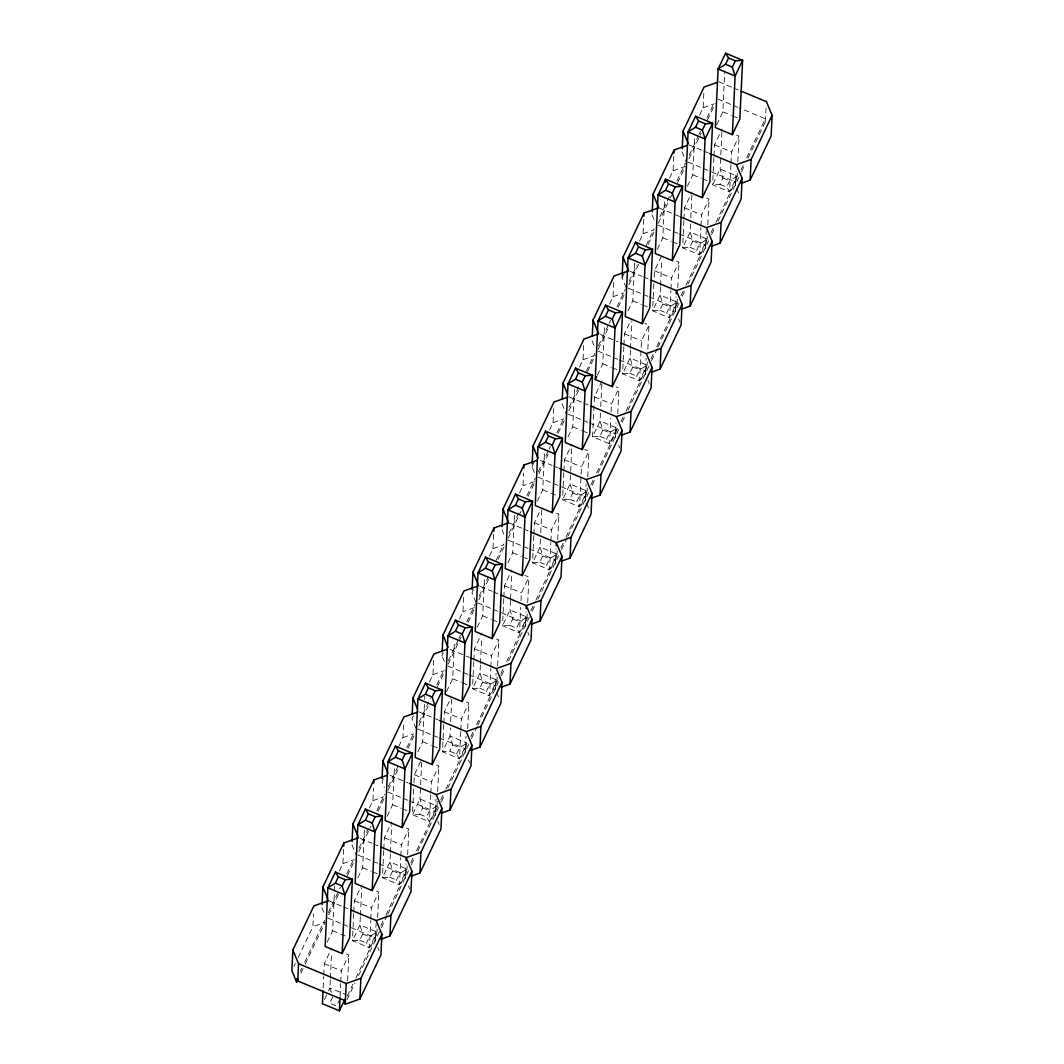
<?xml version="1.0" encoding="UTF-8"?>
<svg xmlns="http://www.w3.org/2000/svg" width="1064" height="1064" viewBox="0 0 1064 1064"><rect width="100%" height="100%" fill="white"/><g stroke="black" fill="none" stroke-linecap="round" stroke-linejoin="round"><path stroke-width="0.75" stroke-dasharray="5 3.75" d="M298.186 957.494L312.896 926.624L313.494 913.896M323.177 987.725L323.709 976.513M323.788 974.917L324.307 963.718L331.822 947.971M330.305 979.971L329.933 987.977L331.303 992.433M330.385 978.375L331.596 952.772M327.167 942.172L332.633 930.721L334.774 885.128M339.416 870.977L342.914 863.636L343.592 849.311M340.108 996.396L340.719 983.601M340.786 981.992L341.318 970.794L348.819 955.046L345.986 953.863M347.622 980.649L348.819 955.046M353.727 913.524L352.437 940.722L369.447 947.811L376.949 932.064L377.108 928.859M353.807 911.928L354.325 900.729L361.827 884.982M360.324 916.982L359.951 924.975L362.704 933.899L359.699 940.19L352.437 940.722L359.951 924.975L376.949 932.064L369.501 936.732L366.508 943.023L369.447 947.811L370.738 920.599M360.403 915.373L361.68 888.174M357.876 877.76L362.651 867.732L364.566 827.021M369.421 807.988L372.932 800.633L373.531 787.905M370.804 919.003L371.336 907.805L378.837 892.058L374.594 890.289M375.113 937.677L375.22 941.241L376.058 923.685M377.64 917.66L378.837 892.058M383.745 850.535L382.455 877.734L399.466 884.809L406.967 869.062L407.126 865.87M383.811 848.939L384.343 837.727L391.845 821.98M390.342 853.993L389.956 861.986L392.722 870.911L389.717 877.202L382.455 877.734L389.956 861.986L406.967 869.062L399.519 873.744L396.513 880.034L399.466 884.809L400.756 857.611M390.422 852.384L391.698 825.185M387.203 816.194L392.656 804.743L394.584 764.032M398.747 746.463L402.95 737.645L403.695 721.725M400.822 856.015L401.354 844.816L408.855 829.069L404.599 827.3M405.118 874.688L405.238 878.252L405.916 863.835M407.645 854.671L408.855 829.069M413.683 789.142L412.473 814.745L429.484 821.82L436.985 806.073L437.211 801.272M413.989 782.745L414.362 774.738L421.863 758.991M421.716 762.196L419.974 798.998L422.727 807.909L419.735 814.213L412.473 814.745L419.974 798.998L436.985 806.073L429.537 810.741L426.531 817.046L429.484 821.82L430.76 794.622M417.899 751.769L422.674 741.754L424.603 701.03M424.669 699.407L424.829 696.149M429.457 681.997L432.955 674.656L433.713 658.736M430.84 793.026L431.372 781.814L438.873 766.067L434.617 764.298M444.34 661.462L441.959 655.757L442.119 652.578M435.136 811.699L435.256 815.263L436.014 799.277M437.663 791.669L438.873 766.067M443.768 724.544L442.491 751.756L459.502 758.832L467.003 743.084L449.992 736.009L450.378 728.002M443.848 722.948L444.38 711.75L451.203 697.425M450.671 721.605L451.734 699.194M446.561 691.64L452.692 678.752L454.461 641.299M459.475 619.009L462.973 611.667L463.651 597.343M460.779 731.633L459.502 758.832L456.549 754.057L449.753 751.224L442.491 751.756L449.992 736.009L452.745 744.92L449.753 751.224M460.858 730.024L461.39 718.825L468.892 703.078L464.636 701.309M465.154 748.71L465.274 752.275L466.032 736.275M467.681 728.68L468.892 703.078M473.786 661.555L472.509 688.754L489.52 695.843L497.021 680.096L497.247 675.294M473.866 659.959L474.398 648.761L481.899 633.014M480.383 665.013L480.01 673.007L482.763 681.931L479.758 688.222L472.509 688.754L480.01 673.007L497.021 680.096L489.573 684.764L486.567 691.055L489.52 695.843L490.797 668.631M480.463 663.404L481.673 637.802M477.257 627.215L482.71 615.763L484.625 575.052M489.493 556.02L492.991 548.665L493.749 532.758M490.876 667.035L491.408 655.836L498.91 640.089L494.654 638.32M495.172 685.708L495.292 689.273L496.05 673.286M497.699 665.692L498.91 640.089M503.804 598.567L502.527 625.765L519.538 632.841L527.039 617.093L527.185 613.901M503.884 596.957L504.416 585.759L511.917 570.011M510.481 600.415L510.028 610.018L512.782 618.942L509.776 625.233L502.527 625.765L510.028 610.018L527.039 617.093L519.591 621.762L516.585 628.066L519.538 632.841L520.735 607.238M510.56 598.819L511.757 573.217M507.954 562.789L512.728 552.775L514.644 512.063M519.511 493.031L523.009 485.676L523.608 472.948M521.041 600.841L521.413 592.848L528.928 577.1L524.672 575.318M534.394 472.483L532.013 466.777L532.16 463.598M525.19 622.719L525.31 626.284L525.988 611.867M527.717 602.703L528.928 577.1M533.822 535.578L532.545 562.776L549.543 569.852L557.057 554.105L557.283 549.303M533.902 533.968L534.421 522.77L541.244 508.459M540.419 539.022L540.047 547.029L542.8 555.94L539.794 562.244L532.545 562.776L540.047 547.029L557.057 554.105L549.596 558.773L546.603 565.077L549.543 569.852L550.833 542.653M540.725 532.625L541.776 510.228M537.28 501.237L542.746 489.786L544.662 449.061M549.529 430.029L553.027 422.687L553.706 408.363M550.913 541.057L551.431 529.845L558.933 514.098L554.69 512.329M555.208 559.731L555.328 563.295L556.007 548.878M557.736 539.701L558.933 514.098M563.84 472.576L562.55 499.787L579.561 506.863L587.075 491.116L587.222 487.911M563.92 470.98L564.439 459.781L571.953 444.034M571.727 448.835L570.065 484.04L572.818 492.951L569.812 499.255L562.55 499.787L570.065 484.04L587.075 491.116L579.614 495.784L576.622 502.088L579.561 506.863L581.449 466.857L588.951 451.109L584.708 449.341M567.99 436.812L572.764 426.784L574.68 386.072M579.534 367.04L583.045 359.699L583.724 345.374M585.227 496.742L585.346 500.306L586.091 484.306M587.754 476.712L588.951 451.109M601.958 381.032L594.457 396.792L592.568 436.785L609.579 443.874L617.08 428.127L617.24 424.922M600.455 413.045L600.083 421.038L602.836 429.962L599.83 436.253L592.568 436.785L600.083 421.038L617.08 428.127L609.632 432.795L606.626 439.086L609.579 443.874L610.789 418.272M600.761 406.634L601.812 384.237M597.316 375.246L602.783 363.795L604.538 326.342M609.552 304.051L613.063 296.696L613.729 282.372M611.095 411.861L611.468 403.868L618.969 388.121L616.136 386.937M626.217 287.785L622.068 277.797L622.214 274.618M615.245 433.74L615.351 437.304L616.043 422.887M617.758 413.723L618.969 388.121M623.876 346.598L622.586 373.797L639.597 380.872L647.098 365.125L647.324 360.324M623.943 344.989L624.475 333.79L631.298 319.479M630.473 350.043L630.087 358.049L632.841 366.96L629.848 373.264L622.586 373.797L630.087 358.049L647.098 365.125L639.65 369.793L636.644 376.097L639.597 380.872L641.486 340.879L648.987 325.132L644.731 323.35M630.54 348.447L631.83 321.248M628.013 310.821L632.787 300.806L634.716 260.095M639.57 241.062L643.068 233.708L643.906 216.205M645.25 370.751L645.369 374.315L646.127 358.329M647.856 349.125L648.987 325.132M653.894 283.609L652.604 310.808L669.615 317.883L677.116 302.136L677.263 298.931M654.187 277.199L654.493 270.801L661.994 255.054M660.491 287.054L660.106 295.06L662.859 303.972L659.866 310.276L652.604 310.808L660.106 295.06L677.116 302.136L669.668 306.804L666.663 313.109L669.615 317.883L670.892 290.685M660.558 285.458L661.768 259.855M657.353 249.269L662.806 237.804L664.734 197.093M669.589 178.06L673.086 170.719L673.765 156.395M670.972 289.089L671.504 277.877L679.005 262.13L676.172 260.959M675.268 307.762L675.387 311.326L676.066 296.909M677.795 287.732L679.005 262.13M683.899 220.607L682.623 247.819L699.633 254.895L707.134 239.147L707.281 235.942M683.979 219.011L684.511 207.812L692.012 192.065M690.509 224.065L690.124 232.058L692.877 240.983L689.884 247.287L682.623 247.819L690.124 232.058L707.134 239.147L699.686 243.816L696.681 250.12L699.633 254.895L700.91 227.696M690.802 217.668L691.866 195.257M687.371 186.267L692.824 174.815L694.752 134.104M699.607 115.072L703.105 107.73L703.783 93.406M700.99 226.087L701.522 214.888L709.023 199.141L704.767 197.372M705.286 244.773L705.405 248.338L706.23 230.782M707.813 224.743L709.023 199.141M713.917 157.618L712.641 184.817L729.651 191.906L737.153 176.159L737.299 172.953M713.997 156.022L714.529 144.81L722.03 129.063M721.884 132.269L720.142 169.07L722.895 177.994L719.889 184.285L712.641 184.817L720.142 169.07L737.153 176.159L729.705 180.827L726.699 187.118L729.651 191.906L730.928 164.694M716.697 124.714L722.842 111.826L724.757 71.115M731.008 163.098L731.527 151.899L739.041 136.152L734.785 134.383M735.304 181.771L735.424 185.335L736.102 170.918M737.831 161.755L739.041 136.152M748.005 158.23L765.162 122.227L765.322 118.782L739.36 107.969M766.12 108.023L765.162 122.227M293.983 966.312L295.38 963.372M383.333 778.808L381.936 781.747L384.303 787.453M413.351 715.806L411.954 718.745L416.104 728.734M441.959 655.757L443.369 652.817M473.387 589.828L471.977 592.768L476.14 602.756M532.013 466.777L534.82 460.898M622.068 277.797L624.169 273.395M300.367 971.206L301.79 968.213M304.637 962.228L324.6 920.333M328.244 912.699L340.36 887.27M346.771 873.797L353.9 858.848M358.967 848.208L368.237 828.763M376.789 810.808L384.636 794.356M388.267 786.708L398.255 765.774M406.807 747.819L413.936 732.857M419.003 722.23L430.415 698.29M436.825 684.83L443.954 669.868M448.303 660.731L458.291 639.783M458.996 638.294L460.419 635.301M466.843 621.828L475.395 603.873M479.039 596.239L488.296 576.794M496.143 560.342L503.99 543.877M509.058 533.25L519.751 510.813M526.88 495.851L535.431 477.896M538.357 471.751L548.332 450.803M549.051 449.314L550.474 446.321M556.884 432.862L564.013 417.899M569.08 407.259L579.774 384.822M586.197 371.363L594.749 353.408M598.394 345.773L608.369 324.826M609.087 323.323L610.51 320.331M616.921 306.871L625.472 288.916M629.117 281.282L636.964 264.83M646.22 245.372L654.067 228.92M659.84 216.79L670.533 194.353M676.957 180.88L685.509 162.938M689.153 155.291L698.423 135.846M699.128 134.357L700.551 131.364M706.975 117.891L714.104 102.929M300.913 973.161L304.477 965.673M305.195 964.184L325.145 922.289L312.896 926.624M328.789 914.654L339.483 892.217M347.329 875.752L355.163 859.3M358.807 851.666L370.924 826.223M378.053 811.26L385.181 796.311M388.107 790.166L398.096 769.219M408.071 748.271L415.199 733.309M418.844 725.675L428.114 706.23M437.371 686.772L445.218 670.32M448.144 664.175L460.978 637.256M468.107 622.294L475.236 607.331L462.973 611.667M478.867 599.697L489.56 577.247M498.125 559.292L505.254 544.342M508.18 538.198L521.014 511.265M528.143 496.303L535.272 481.34L523.009 485.676M538.903 473.706L548.173 454.262M558.148 433.314L565.277 418.352M568.921 410.717L578.896 389.77M587.461 371.815L595.295 355.363M598.221 349.218L608.209 328.271M618.184 307.323L625.313 292.361M628.957 284.726L639.65 262.289M648.202 244.334L655.331 229.372M658.257 223.227L669.668 199.3M670.373 197.798L671.796 194.805M677.502 182.835L685.349 166.383L673.086 170.719M688.993 158.749L701.11 133.306M707.52 119.846L715.367 103.394M324.467 999.429L327.885 992.273M328.563 990.837L329.933 987.977L345.521 994.468M332.686 996.888L329.68 1003.192L336.49 1006.025L338.884 1000.985M456.549 754.057L459.555 747.753L467.003 743.084M347.236 996.17L352.955 984.173M355.815 978.175L377.973 931.678M380.819 925.68L385.115 916.689M385.833 915.186L407.978 868.69M410.837 862.691L412.992 858.196M416.556 850.695L440.137 801.192M440.855 799.702L445.151 790.698M445.856 789.195L468.014 742.712M470.873 736.7L473.014 732.205M476.592 724.704L500.173 675.214M500.891 673.712L503.033 669.216M506.61 661.715L528.05 616.721M530.909 610.723L535.192 601.719M535.91 600.229L558.068 553.732M560.928 547.734L563.069 543.225M565.928 537.227L588.086 490.73M590.946 484.732L593.805 478.733M596.651 472.735L618.091 427.741M620.95 421.743L625.246 412.752M625.965 411.249L648.109 364.752M650.969 358.754L653.123 354.259M656.688 346.758L678.127 301.764M680.987 295.765L683.128 291.257M685.987 285.258L708.145 238.762M711.005 232.763L715.287 223.773M716.006 222.27L738.163 175.773M741.023 169.775L743.164 165.279M746.742 157.778L765.322 118.782M347.077 999.628L354.937 983.123M358.502 975.621L380.659 929.138M381.377 927.635L387.097 915.639M387.815 914.136L408.536 870.645M411.396 864.633L414.973 857.145M417.82 851.147L438.554 807.643M441.414 801.644L444.978 794.143M447.838 788.145L470.714 740.158M471.432 738.655L477.138 726.659M477.856 725.156L498.59 681.665M501.437 675.667L505.014 668.165M508.592 660.664L529.313 617.173M532.173 611.175L535.032 605.177M537.892 599.178L558.613 555.674M561.473 549.676L567.192 537.679M567.91 536.176L588.631 492.685M592.209 485.184L595.069 479.186M597.928 473.187L618.649 429.696M622.227 422.195L625.087 416.197M627.946 410.199L650.809 362.199M651.527 360.696L657.246 348.699M657.951 347.197L679.391 302.203M682.25 296.204L685.11 290.206M687.969 284.208L708.704 240.717M711.563 234.718L715.128 227.217M717.987 221.219L740.863 173.219M741.568 171.73L745.146 164.228M703.105 107.73L713.838 103.926M643.068 233.708L653.801 229.917M613.063 296.696L623.783 292.906M583.045 359.699L593.765 355.895M553.027 422.687L563.747 418.897M492.991 548.665L503.711 544.874M432.955 674.656L443.688 670.865M402.95 737.645L413.67 733.854M372.932 800.633L383.652 796.843M342.914 863.636L353.634 859.845M718.785 81.835L732.178 87.408M733.668 88.033L739.626 90.507M717.974 99.072L737.831 107.344M722.842 111.826L731.34 115.364M732.764 115.949L738.429 118.317M714.529 144.81L731.527 151.899M688.78 144.824L702.174 150.396M703.663 151.022L709.608 153.495M687.956 162.06L701.708 167.793M703.238 168.418L735.583 181.891M722.895 177.994L729.705 180.827M719.889 184.285L726.699 187.118M692.824 174.815L701.336 178.353M702.745 178.952L707.001 180.72M684.511 207.812L701.522 214.888M658.762 207.812L679.59 216.484M657.951 225.063L671.69 230.782M673.219 231.42L677.795 233.322M679.324 233.96L705.565 244.88M692.877 240.983L699.686 243.816M689.884 247.287L696.681 250.12M662.806 237.804L671.317 241.355M672.727 241.94L676.983 243.709M654.493 270.801L671.504 277.877M630.234 271.426L642.137 276.387M643.627 276.999L649.572 279.486M627.933 288.051L647.777 296.311M649.306 296.949L675.547 307.882M662.859 303.972L669.668 306.804M659.866 310.276L666.663 313.109M632.787 300.806L641.299 304.344M642.709 304.929L648.388 307.297M624.475 333.79L641.486 340.879M600.216 334.415L618.078 341.85M597.915 351.04L611.654 356.759M613.183 357.398L617.772 359.313M619.288 359.938L645.529 370.871M632.841 366.96L639.65 369.793M629.848 373.264L636.644 376.097M602.783 363.795L611.281 367.333M612.704 367.931L616.947 369.7M594.457 396.792L611.468 403.868M568.708 396.792L582.101 402.365M583.591 402.99L589.549 405.464M567.897 414.042L587.754 422.302M589.283 422.94L615.524 433.859M602.836 429.962L609.632 432.795M599.83 436.253L606.626 439.086M572.764 426.784L581.263 430.322M582.686 430.92L588.352 433.274M564.439 459.781L581.449 466.857M540.179 460.406L552.083 465.367M553.573 465.979L558.041 467.841M537.879 477.031L551.631 482.75M553.147 483.389L585.506 496.848M572.818 492.951L579.614 495.784M569.812 499.255L576.622 502.088M542.746 489.786L556.911 495.678M534.421 522.77L551.431 529.845M508.672 522.783L522.065 528.356M523.554 528.968L529.513 531.455M507.861 540.02L527.717 548.279M529.247 548.918L555.488 559.85M542.8 555.94L549.596 558.773M539.794 562.244L546.603 565.077M512.728 552.775L521.227 556.312M522.65 556.898L528.316 559.265M504.416 585.759L521.413 592.848M480.143 586.384L492.06 591.345M493.536 591.97L498.005 593.818M477.842 603.009L491.595 608.741M493.124 609.366L525.47 622.839M512.782 618.942L519.591 621.762M509.776 625.233L516.585 628.066M482.71 615.763L491.209 619.301M492.632 619.9L496.888 621.669M474.398 648.761L491.408 655.836M450.125 649.386L469.477 657.432M447.824 666.011L461.577 671.73M463.106 672.368L467.681 674.27M469.211 674.909L495.452 685.828M482.763 681.931L489.573 684.764M479.758 688.222L486.567 691.055M452.692 678.752L461.204 682.29M462.614 682.889L466.87 684.657M444.38 711.75L461.39 718.825M418.631 711.75L432.024 717.336M433.514 717.947L437.969 719.809M417.82 729L431.558 734.719M433.088 735.357L437.663 737.259M439.193 737.897L465.434 748.817M452.745 744.92L459.555 747.753M422.674 741.754L431.186 745.292M432.596 745.877L438.275 748.245M414.362 774.738L431.372 781.814M390.102 775.363L407.964 782.798M387.801 791.988L401.54 797.707M403.07 798.346L407.645 800.248M409.174 800.886L435.415 811.819M422.727 807.909L429.537 810.741M419.735 814.213L426.531 817.046M392.656 804.743L401.168 808.281M402.578 808.866L406.834 810.635M384.343 837.727L401.354 844.816M360.084 838.352L371.988 843.313M373.477 843.938L379.436 846.412M357.783 854.977L377.64 863.25M379.156 863.888L405.411 874.808M392.722 870.911L399.519 873.744M389.717 877.202L396.513 880.034M362.651 867.732L371.15 871.27M372.573 871.868L378.239 874.222M354.325 900.729L371.336 907.805M328.577 900.729L341.97 906.302M343.459 906.927L347.928 908.789M327.765 917.979L341.504 923.698M343.034 924.337L375.393 937.796M362.704 933.899L369.501 936.732M359.699 940.19L366.508 943.023M332.633 930.721L346.798 936.626M324.307 963.718L341.318 970.794M736.687 188.381L739.227 194.473M682.091 151.82L686.253 161.808M652.086 214.808L654.453 220.514M678.553 318.934L679.83 321.98M647.909 380.407L649.173 383.452M592.049 340.799L594.417 346.505M618.53 444.912L619.793 447.957M562.031 403.788L566.194 413.776M586.61 503.339L589.137 509.43M501.995 529.779L503.777 534.048M527.837 632.375L529.114 635.421M496.556 692.318L498.457 696.893M468.439 759.882L469.716 762.928M437.796 821.355L439.06 824.387M408.416 885.86L409.68 888.906M351.918 844.736L356.081 854.725M377.76 947.332L379.023 950.378M321.9 907.725L324.281 913.431"/><path stroke-width="1.5" d="M328.577 900.729L313.867 905.929L292.866 950.032L291.882 970.714L296.63 982.139L298.066 979.146M296.63 982.139L296.803 978.681L297.747 980.968L345.374 1000.785M297.747 980.968L298.558 963.718L292.866 950.032M322.046 904.546L322.871 887.03L343.885 842.941L358.595 837.74M323.03 990.917L322.432 1003.724L339.429 1010.8L344.896 999.349M343.738 846.119L343.885 842.941M339.429 1010.8L340.041 998.005M342.129 953.557L344.896 894.93L342.143 886.006L345.148 879.715L352.397 879.183L349.644 937.81L342.129 953.557L325.132 946.468L327.885 887.841L335.399 872.094L352.397 879.183L344.896 894.93L327.885 887.841L335.346 883.173L338.339 876.882L335.399 872.094M352.064 841.544L352.889 824.041L373.903 779.952L387.136 775.27M345.095 1000.679L345.215 1004.243L359.911 999.043L380.925 954.94L381.909 934.259L376.204 920.56L350.907 910.026M345.215 1004.243L346.186 983.548L360.896 978.348L381.909 934.259M359.911 999.043L360.896 978.348M373.757 783.131L373.903 779.952M372.147 890.555L374.914 831.942L372.161 823.017L375.166 816.713L382.415 816.181L379.649 874.808L372.147 890.555L355.137 883.479L357.903 824.853L365.404 809.106L382.415 816.181L374.914 831.942L357.903 824.853L365.364 820.184L368.357 813.88L365.404 809.106M382.082 778.555L382.907 761.053L403.921 716.95L417.154 712.268M381.112 939.166L389.929 936.041L390.914 915.359L411.914 871.256L406.222 857.557L380.912 847.037M402.165 827.566L404.932 768.94L402.179 760.029L405.185 753.724L412.433 753.192L409.667 811.819L402.165 827.566L385.155 820.49L387.921 761.864L395.422 746.117L412.433 753.192L404.932 768.94L387.921 761.864L395.369 757.196L398.375 750.891L395.422 746.117M412.18 713.971L412.925 698.064L433.939 653.961L447.173 649.279M406.062 860.749L406.222 857.557L420.932 852.357L441.932 808.268L436.24 794.569L409.441 783.423M411.914 871.256L410.943 891.951L389.929 936.041M411.13 876.177L419.948 873.052L420.932 852.357M432.183 764.577L434.95 705.951L432.197 697.04L435.189 690.736L442.451 690.204L439.685 748.83L432.183 764.577L415.173 757.501L417.939 698.875L425.44 683.128L442.451 690.204L434.95 705.951L417.939 698.875L425.387 694.207L428.393 687.903L425.44 683.128M442.185 650.982L442.943 635.062L463.957 590.972L478.654 585.772M441.932 808.268L440.962 828.962L419.948 873.052M441.148 813.175L449.966 810.063L450.937 789.368L471.951 745.279L466.245 731.58L439.459 720.421M462.202 701.588L464.968 642.962L462.215 634.038L465.207 627.747L472.469 627.215L469.703 685.841L462.202 701.588L445.191 694.499L447.957 635.873L455.459 620.126L472.469 627.215L464.968 642.962L447.957 635.873L455.405 631.205L458.411 624.914L455.459 620.126M472.137 589.576L472.961 572.073L493.975 527.983L508.672 522.783M471.951 745.279L470.98 765.96L449.966 810.063M471.153 750.187L479.984 747.074L480.955 726.38L501.969 682.277L496.263 668.591L470.966 658.057M493.816 531.162L493.975 527.983M492.22 638.586L494.986 579.96L492.233 571.049L495.226 564.745L502.487 564.213L499.721 622.839L492.22 638.586L475.209 631.511L477.975 572.884L485.477 557.137L502.487 564.213L494.986 579.96L477.975 572.884L485.423 568.216L488.429 561.912L485.477 557.137M502.142 526.587L502.979 509.084L523.98 464.981L537.227 460.3M501.969 682.277L500.998 702.971L479.984 747.074M501.171 687.198L510.002 684.072L510.973 663.391L531.987 619.288L526.281 605.589L500.984 595.069M523.834 468.173L523.98 464.981M522.238 575.597L524.991 516.971L522.238 508.06L525.244 501.756L532.505 501.224L529.739 559.85L522.238 575.597L505.227 568.522L507.994 509.895L515.495 494.148L532.505 501.224L524.991 516.971L507.994 509.895L515.442 505.227L518.447 498.923L515.495 494.148M532.16 463.598L532.984 446.082L553.998 401.993L567.232 397.311M526.135 608.781L526.281 605.589L540.991 600.389L562.005 556.299L556.299 542.6L531.003 532.067M531.987 619.288L531.016 639.983L510.002 684.072M531.189 624.209L540.02 621.083L540.991 600.389M552.243 512.609L555.009 453.982L552.256 445.058L555.262 438.767L562.524 438.235L559.757 496.861L552.243 512.609L535.245 505.533L537.998 446.907L545.513 431.159L562.524 438.235L555.009 453.982L537.998 446.907L545.46 442.238L548.452 435.934L545.513 431.159M562.258 399.013L563.002 383.093L584.016 339.004L598.726 333.803L593.02 320.104L614.034 276.015L628.744 270.815M556.153 545.779L556.299 542.6L571.009 537.4L592.023 493.31L586.317 479.611L559.531 468.453M562.005 556.299L561.021 576.994L540.02 621.083M561.207 561.207L570.025 558.095L571.009 537.4M582.261 449.62L585.027 390.993L582.274 382.069L585.28 375.778L592.528 375.246L589.775 433.873L582.261 449.62L565.25 442.531L568.016 383.904L575.531 368.157L592.528 375.246L585.027 390.993L568.016 383.904L575.478 379.236L578.47 372.945L575.531 368.157M592.276 336.025L593.02 320.104M595.268 379.542L598.034 320.916L605.536 305.168L622.546 312.244L619.78 370.871L612.279 386.618L595.268 379.542L596.638 376.683M592.023 493.31L591.039 513.992L570.025 558.095M591.225 498.218L600.043 495.106L601.027 474.411L622.041 430.308L616.335 416.623L591.039 406.089M612.279 386.618L615.045 327.991L612.292 319.08L615.298 312.776L622.546 312.244L615.045 327.991L598.034 320.916L605.483 316.247L608.488 309.943L605.536 305.168M622.214 274.618L623.038 257.116L644.053 213.013L658.762 207.812M622.041 430.308L621.057 451.003L600.043 495.106M621.243 435.229L630.061 432.104L631.045 411.422L652.046 367.319L646.353 353.62L621.043 343.087M643.906 216.205L644.053 213.013M642.297 323.629L645.063 265.002L642.31 256.092L645.316 249.787L652.564 249.255L649.798 307.882L642.297 323.629L625.286 316.553L628.053 257.927L635.554 242.18L652.564 249.255L645.063 265.002L628.053 257.927L635.501 253.259L638.506 246.954L635.554 242.18M652.232 211.63L653.057 194.113L674.071 150.024L687.304 145.342M652.046 367.319L651.075 388.014L630.061 432.104M665.426 182.436L665.572 179.191L682.583 186.267L679.816 244.893L672.315 260.64L655.304 253.565L658.071 194.938L665.572 179.191L668.524 183.966L675.321 186.798L682.583 186.267L675.081 202.014L672.315 260.64M651.261 372.24L660.079 369.115L661.05 348.42L682.064 304.331L676.372 290.632L651.062 280.098M673.911 153.203L674.071 150.024M682.25 148.641L683.075 131.125L704.089 87.035L717.322 82.354M676.212 293.81L676.372 290.632L691.068 285.431L712.082 241.342L706.376 227.643L681.08 217.109M682.064 304.331L681.093 325.025L660.079 369.115M681.266 309.238L690.097 306.126L691.068 285.431M702.333 197.651L705.1 139.025L702.346 130.101L705.339 123.81L712.601 123.278L709.834 181.904L702.333 197.651L685.322 190.562L688.089 131.936L695.59 116.189L712.601 123.278L705.1 139.025L688.089 131.936L695.537 127.268L698.543 120.977L695.59 116.189M712.082 241.342L711.111 262.023L690.097 306.126M711.284 246.25L720.115 243.137L721.086 222.443L742.1 178.34L736.394 164.654L709.608 153.495M732.351 134.649L735.118 76.023L732.351 67.112L735.357 60.808L742.619 60.276L739.852 118.902L732.351 134.649L715.341 127.574L718.107 68.947L725.608 53.2L742.619 60.276L735.118 76.023L718.107 68.947L725.555 64.279L728.561 57.975L725.608 53.2M742.1 178.34L741.129 199.035L720.115 243.137M741.302 183.261L750.133 180.135L751.104 159.454L772.118 115.351L766.413 101.652L741.116 91.118M772.118 115.351L771.134 136.046L750.133 180.135M675.321 186.798L672.328 193.089L675.081 202.014L658.071 194.938L665.519 190.257L668.524 183.966M736.394 164.654L751.104 159.454M706.376 227.643L721.086 222.443M646.353 353.62L661.05 348.42M616.335 416.623L631.045 411.422M586.317 479.611L601.027 474.411M496.263 668.591L510.973 663.391M466.245 731.58L480.955 726.38M436.24 794.569L450.937 789.368M376.204 920.56L390.914 915.359M728.561 57.975L735.357 60.808M725.555 64.279L732.351 67.112M698.543 120.977L705.339 123.81M695.537 127.268L702.346 130.101M665.519 190.257L672.328 193.089M638.506 246.954L645.316 249.787M635.501 253.259L642.31 256.092M608.488 309.943L615.298 312.776M605.483 316.247L612.292 319.08M578.47 372.945L585.28 375.778M575.478 379.236L582.274 382.069M548.452 435.934L555.262 438.767M545.46 442.238L552.256 445.058M518.447 498.923L525.244 501.756M515.442 505.227L522.238 508.06M488.429 561.912L495.226 564.745M485.423 568.216L492.233 571.049M458.411 624.914L465.207 627.747M455.405 631.205L462.215 634.038M428.393 687.903L435.189 690.736M425.387 694.207L432.197 697.04M398.375 750.891L405.185 753.724M395.369 757.196L402.179 760.029M368.357 813.88L375.166 816.713M365.364 820.184L372.161 823.017M338.339 876.882L345.148 879.715M335.346 883.173L342.143 886.006M298.558 963.718L346.186 983.548M683.075 131.125L688.142 143.308M653.057 194.113L658.124 206.296M623.038 257.116L628.106 269.285M563.002 383.093L567.444 393.747M532.984 446.082L538.065 458.265M502.979 509.084L508.047 521.254M472.961 572.073L478.029 584.242M442.943 635.062L448.011 647.245M412.925 698.064L417.354 708.717M382.907 761.053L387.974 773.222M352.889 824.041L357.956 836.211M322.871 887.03L327.938 899.213"/></g></svg>
